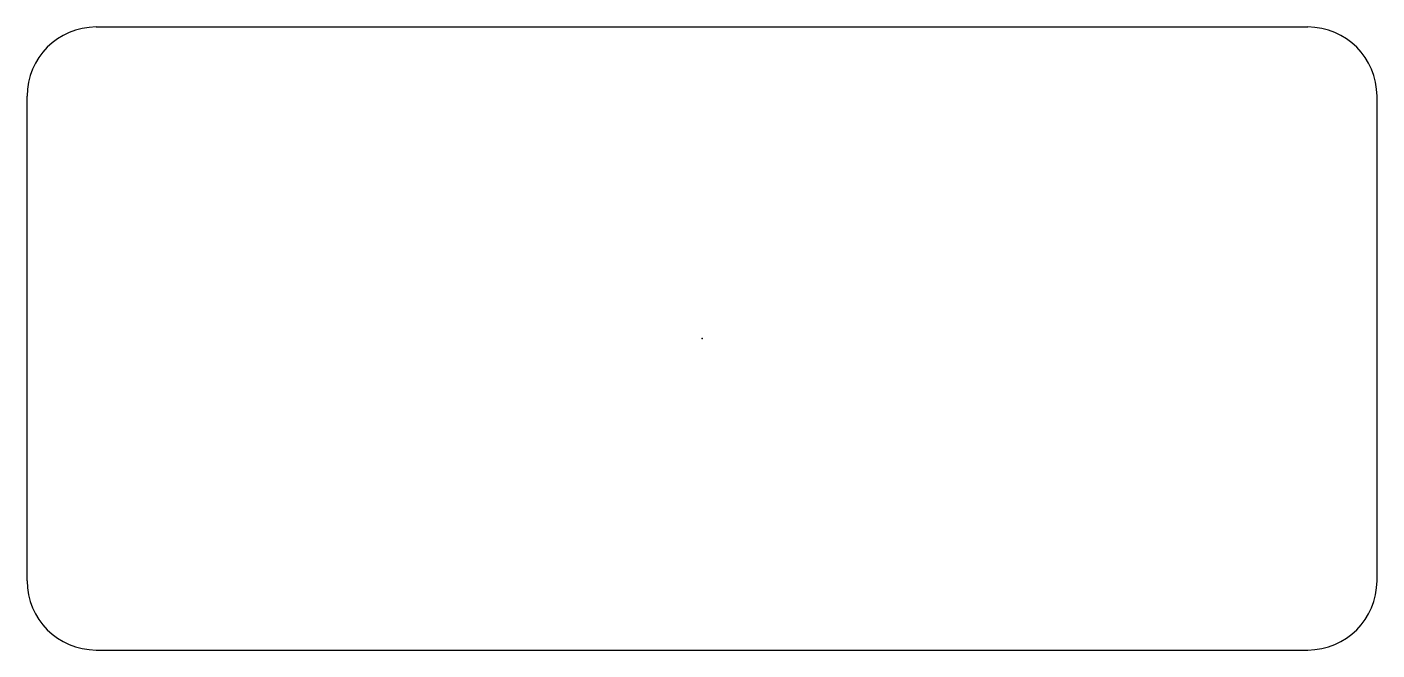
# Model space of a CAD drawing. Header units: millimetres. Extents: x -39 to 39, y -18 to 18.
import ezdxf

# ---------------------------------------------------------------- set-up
doc = ezdxf.new("R2010")
doc.units = ezdxf.units.MM
doc.header["$PDSIZE"] = -1

msp = doc.modelspace()

# ---------------------------------------------------------------- linework, layer by layer
at = {"color": 7, "linetype": 'Continuous'}
for p, q in [((-35, 18), (35, 18)), ((-39, -14), (-39, 14)), ((39, -14), (39, 14)), ((-35, -18), (35, -18))]:
    msp.add_line(p, q, dxfattribs=at)
for centre, start, end in [((-35, 14), 90, 180), ((35, 14), 0, 90), ((-35, -14), 180, 270), ((35, -14), 270, 0)]:
    msp.add_arc(centre, 4, start, end, dxfattribs=at)
msp.add_point((0, 0), dxfattribs=at)

doc.saveas('drawing.dxf')
